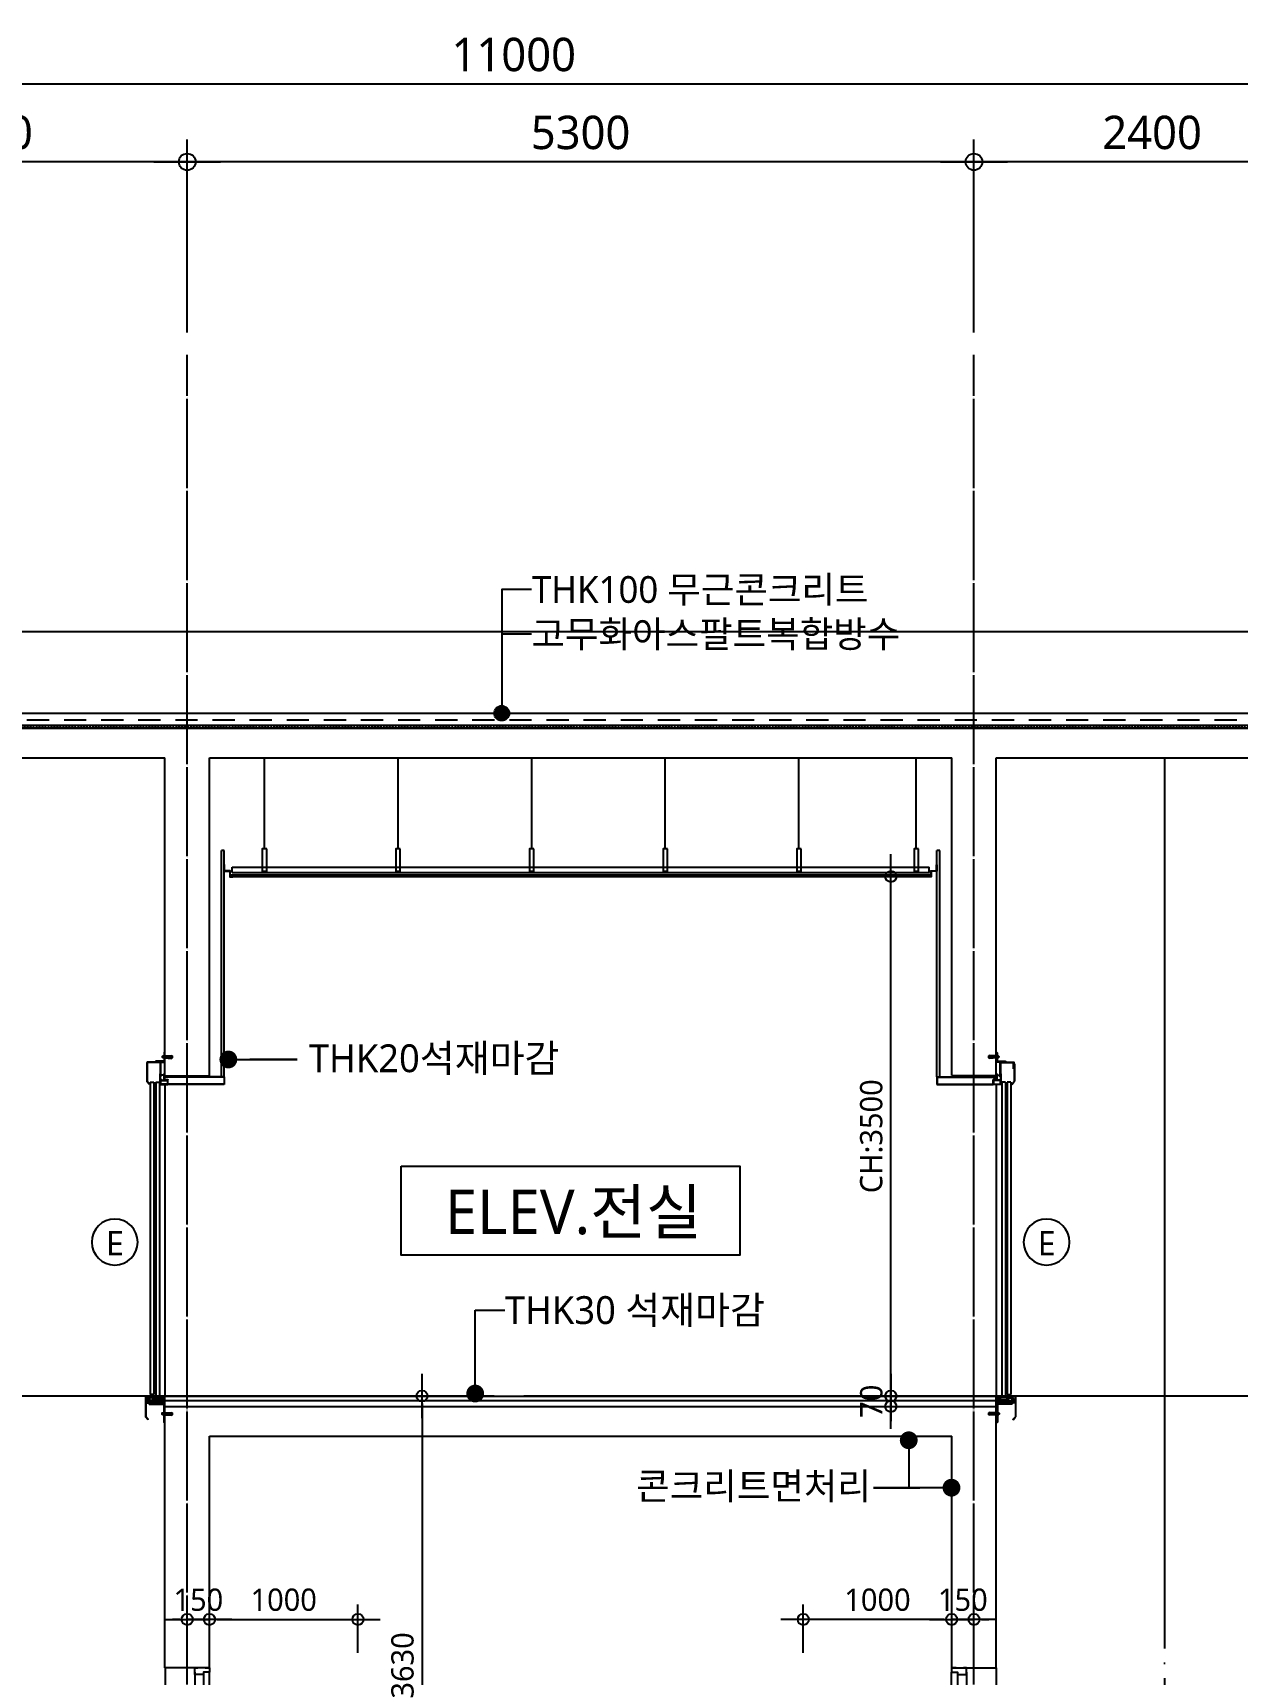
# Model space of a CAD drawing. Header units: millimetres. Extents: x 81033 to 452328, y -17390 to 42241.
# Drawn here: x 386745 to 394858, y 26640 to 37698 of the extents above; entities that cross this region are included whole.
import ezdxf
from ezdxf.enums import TextEntityAlignment as Align

# ---------------------------------------------------------------- set-up
doc = ezdxf.new("R2010")
doc.units = ezdxf.units.MM
doc.header["$LTSCALE"] = 100
doc.header["$MEASUREMENT"] = 0
doc.header["$PDSIZE"] = -10
for name, pattern in [('CEN', [62, 60, -1, 0, -1]), ('HID', [2.5, 1.5, -1]), ('HIDDEN', [2, 1, -1]), ('HIDDEN2', [0.1875, 0.125, -0.0625])]:
    doc.linetypes.add(name, pattern=pattern)
doc.layers.get('0').update_dxf_attribs({"linetype": 'CONTINUOUS'})
doc.layers.get('Defpoints').update_dxf_attribs({"color": 171, "linetype": 'CONTINUOUS'})
doc.layers.add('1-골조', color=2, linetype='CONTINUOUS', lineweight=0)
for name, color, linetype in [('A-CORE-ELEV', 5, 'CONTINUOUS'), ('A-DOOR', 4, 'CONTINUOUS'), ('A-FIN-6', 6, 'CONTINUOUS'), ('CEN(ST)', 1, 'CEN'), ('CON', 2, 'CONTINUOUS'), ('ELE4', 9, 'CONTINUOUS'), ('FIN', 8, 'CONTINUOUS'), ('FIN(THK20 화강석)', 5, 'CONTINUOUS'), ('FIN-2', 9, 'CONTINUOUS'), ('LED', 7, 'CONTINUOUS'), ('NDIM', 7, 'CONTINUOUS'), ('TEXT(MIN)', 7, 'CONTINUOUS'), ('TEXT(NOTE小)', 1, 'CONTINUOUS'), ('TEXT(노트)', 7, 'CONTINUOUS'), ('TEXT(실명)', 3, 'CONTINUOUS'), ('wire-meshes', 1, 'CONTINUOUS'), ('XREF', 7, 'CONTINUOUS'), ('방수', 8, 'HIDDEN')]:
    doc.layers.add(name, color=color, linetype=linetype)
doc.styles.add('CGS', font='cgse', dxfattribs={"bigfont": 'cgs'})
doc.styles.add('나눔바른고딕', font='NanumBarunGothic.ttf')
doc.dimstyles.new('NDIM 1200', dxfattribs={"dimscale": 75, "dimtxt": 3, "dimasz": 1, "dimexe": 2, "dimexo": 2, "dimgap": 1, "dimtad": 1, "dimdec": 0, "dimdsep": 46, "dimtxsty": 'CGS', "dimblk": 'DOT0', "dimcen": 1, "dimdle": 8, "dimclrd": 256, "dimclre": 256, "dimclrt": 256, "dimadec": 0, "dimazin": 0, "dimtfac": 1, "dimtdec": 0, "dimtix": 1, "dimtmove": 2, "dimatfit": 3, "dimldrblk": 'DOT0', "dimfxl": 1, "dimtolj": 1, "dimtzin": 0, "dimlwd": -1, "dimlwe": -1, "dimarcsym": 0})

# ---------------------------------------------------------------- blocks, each defined once
blk = doc.blocks.new('ELEV비상도어1')
at = {"color": 252, "linetype": 'Continuous'}
for p, q in [((162556, 62412), (162556, 63062)), ((162586, 63062), (162556, 63062)), ((162586, 63032), (162556, 63032)), ((162559, 62412), (162559, 63062)), ((162583, 62412), (162583, 63062)), ((162586, 62412), (162586, 63062)), ((162586, 62752), (162556, 62752)), ((162586, 62722), (162556, 62722)), ((162586, 62442), (162556, 62442)), ((162586, 62412), (162556, 62412))]:
    blk.add_line(p, q, dxfattribs=at)
at = {"layer": 'A-DOOR', "color": 8, "linetype": 'Continuous'}
for p, q in [((162586, 64182), (162586, 62382)), ((162786, 64152), (162786, 62412))]:
    blk.add_line(p, q, dxfattribs=at)
at = {"layer": 'A-DOOR', "linetype": 'Continuous'}
for points in [[(162856, 64182), (162886, 64182), (162886, 64152), (162846, 64152), (162846, 64137), (162786, 64137), (162786, 64152), (162786, 64182), (162806, 64182)], [(162856, 62382), (162886, 62382), (162886, 62412), (162846, 62412), (162846, 62427), (162786, 62427), (162786, 62412), (162786, 62382), (162806, 62382)]]:
    blk.add_lwpolyline(points, dxfattribs=at)
blk.add_lwpolyline([(162886, 64152), (162846, 64152), (162846, 62412), (162886, 62412)], close=True, dxfattribs=at)
blk = doc.blocks.new('DOT0')
blk.add_line((-3, 0), (3, 0))
at = {"color": 6}
blk.add_circle((0, 0), 0.75, dxfattribs=at)
blk = doc.blocks.new('*D1060')
at = {"layer": 'Defpoints', "color": 0, "ltscale": 0.4, "transparency": 16777216}
for p in [(388942, 28514, 0), (388942, 24884), (389367, 24884)]:
    blk.add_point(p, dxfattribs=at)
at = {"layer": 'NDIM', "ltscale": 0.4, "transparency": 16777216}
for p, q in [((389042, 28514), (389467, 28514)), ((389367, 28464), (389367, 24934)), ((389042, 24884), (389467, 24884))]:
    blk.add_line(p, q, dxfattribs=at)
at = {"layer": 'NDIM', "ltscale": 0.4, "transparency": 16777216, "xscale": 50, "yscale": 50, "zscale": 50}
for p, rotation in [((389367, 28514), 90), ((389367, 24884), 270)]:
    blk.add_blockref('DOT0', p, dxfattribs=dict(at, rotation=rotation))
at = {"layer": 'NDIM', "ltscale": 0.4, "transparency": 16777216, "insert": (389236, 26699), "char_height": 150, "attachment_point": 5, "rotation": 90, "style": '나눔바른고딕'}
blk.add_mtext('\\A1;3630', dxfattribs=at)
blk = doc.blocks.new('*D1061')
at = {"layer": 'Defpoints', "color": 0, "ltscale": 0.4, "transparency": 16777216}
for p in [(388935, 27009), (387935, 26684), (388935, 26684)]:
    blk.add_point(p, dxfattribs=at)
at = {"layer": 'NDIM', "ltscale": 0.4, "transparency": 16777216}
for p, q in [((387935, 26784), (387935, 27109)), ((388935, 26784), (388935, 27109)), ((387985, 27009), (388885, 27009))]:
    blk.add_line(p, q, dxfattribs=at)
at = {"layer": 'NDIM', "ltscale": 0.4, "transparency": 16777216, "xscale": 50, "yscale": 50, "zscale": 50, "rotation": 180}
blk.add_blockref('DOT0', (387935, 27009), dxfattribs=at)
at = {"layer": 'NDIM', "ltscale": 0.4, "transparency": 16777216, "xscale": 50, "yscale": 50, "zscale": 50}
blk.add_blockref('DOT0', (388935, 27009), dxfattribs=at)
at = {"layer": 'NDIM', "ltscale": 0.4, "transparency": 16777216, "insert": (388435, 27141), "char_height": 150, "attachment_point": 5, "style": '나눔바른고딕'}
blk.add_mtext('\\A1;1000', dxfattribs=at)
blk = doc.blocks.new('*D1062')
at = {"layer": 'Defpoints', "color": 0, "ltscale": 0.4, "transparency": 16777216}
for p in [(387935, 27009), (387785, 26684), (387935, 26684)]:
    blk.add_point(p, dxfattribs=at)
at = {"layer": 'NDIM', "ltscale": 0.4, "transparency": 16777216}
for p, q in [((387785, 26784), (387785, 27109)), ((387935, 26784), (387935, 27109)), ((387735, 27009), (387685, 27009)), ((387785, 27009), (387935, 27009)), ((387985, 27009), (388035, 27009))]:
    blk.add_line(p, q, dxfattribs=at)
at = {"layer": 'NDIM', "ltscale": 0.4, "transparency": 16777216, "xscale": 50, "yscale": 50, "zscale": 50}
blk.add_blockref('DOT0', (387785, 27009), dxfattribs=at)
at = {"layer": 'NDIM', "ltscale": 0.4, "transparency": 16777216, "xscale": 50, "yscale": 50, "zscale": 50, "rotation": 180}
blk.add_blockref('DOT0', (387935, 27009), dxfattribs=at)
at = {"layer": 'NDIM', "ltscale": 0.4, "transparency": 16777216, "insert": (387860, 27141), "char_height": 150, "attachment_point": 5, "style": '나눔바른고딕'}
blk.add_mtext('\\A1;150', dxfattribs=at)
blk = doc.blocks.new('*D1063')
at = {"layer": 'Defpoints', "color": 0, "ltscale": 0.4, "transparency": 16777216}
for p in [(391935, 27009), (391935, 26684), (392935, 26684)]:
    blk.add_point(p, dxfattribs=at)
at = {"layer": 'NDIM', "ltscale": 0.4, "transparency": 16777216}
for p, q in [((391935, 26784), (391935, 27109)), ((392935, 26784), (392935, 27109)), ((392885, 27009), (391985, 27009))]:
    blk.add_line(p, q, dxfattribs=at)
at = {"layer": 'NDIM', "ltscale": 0.4, "transparency": 16777216, "xscale": 50, "yscale": 50, "zscale": 50, "rotation": 180}
blk.add_blockref('DOT0', (391935, 27009), dxfattribs=at)
at = {"layer": 'NDIM', "ltscale": 0.4, "transparency": 16777216, "xscale": 50, "yscale": 50, "zscale": 50}
blk.add_blockref('DOT0', (392935, 27009), dxfattribs=at)
at = {"layer": 'NDIM', "ltscale": 0.4, "transparency": 16777216, "insert": (392435, 27141), "char_height": 150, "attachment_point": 5, "style": '나눔바른고딕'}
blk.add_mtext('\\A1;1000', dxfattribs=at)
blk = doc.blocks.new('*D1064')
at = {"layer": 'Defpoints', "color": 0, "ltscale": 0.4, "transparency": 16777216}
for p in [(392935, 27009), (392935, 26684), (393085, 26684)]:
    blk.add_point(p, dxfattribs=at)
at = {"layer": 'NDIM', "ltscale": 0.4, "transparency": 16777216}
for p, q in [((392935, 26784), (392935, 27109)), ((393085, 26784), (393085, 27109)), ((392885, 27009), (392835, 27009)), ((393085, 27009), (392935, 27009)), ((393135, 27009), (393185, 27009))]:
    blk.add_line(p, q, dxfattribs=at)
at = {"layer": 'NDIM', "ltscale": 0.4, "transparency": 16777216, "xscale": 50, "yscale": 50, "zscale": 50}
blk.add_blockref('DOT0', (392935, 27009), dxfattribs=at)
at = {"layer": 'NDIM', "ltscale": 0.4, "transparency": 16777216, "xscale": 50, "yscale": 50, "zscale": 50, "rotation": 180}
blk.add_blockref('DOT0', (393085, 27009), dxfattribs=at)
at = {"layer": 'NDIM', "ltscale": 0.4, "transparency": 16777216, "insert": (393010, 27141), "char_height": 150, "attachment_point": 5, "style": '나눔바른고딕'}
blk.add_mtext('\\A1;150', dxfattribs=at)
blk = doc.blocks.new('A$C25f2d0dc')
at = {"layer": '1-골조'}
blk.add_line((0, 0), (300, 0), dxfattribs=at)
at = {"layer": 'A-CORE-ELEV', "color": 6, "linetype": 'Continuous'}
for p, q in [((-13, 128), (-14, 129)), ((-14, 128), (-13, 128)), ((-13, 122), (-14, 122)), ((-13, 122), (-14, 121)), ((-13, 128), (-7, 128)), ((-7, 122), (-13, 122)), ((-6, 132), (47, 135)), ((-6, 132), (51, 132)), ((-6, 118), (47, 115)), ((-6, 118), (51, 118)), ((47, 115), (47, 135)), ((51, 118), (51, 132)), ((-120, 78), (-122, 78)), ((-122, 78), (-122, -39)), ((-120, 45), (-120, 86)), ((-120, 78), (-120, -39)), ((-117, 45), (-120, 45)), ((-117, 45), (-117, 86)), ((-31, 90), (-116, 90)), ((-31, 87), (-116, 87)), ((-30, 10), (-32, 10)), ((-32, -45), (-32, 10)), ((-30, -10), (-30, 86)), ((-30, -45), (-30, 10)), ((-10, 2), (-30, 2)), ((-27, -10), (-27, 86)), ((0, 15), (-10, 2)), ((-105, -60), (-121, -41)), ((-104, -59), (-120, -40)), ((-105, -60), (-104, -59)), ((-30, -45), (-32, -45)), ((-27, -10), (-30, -10)), ((-29, -32), (18, -32)), ((-29, -34), (18, -34)), ((-130, -2165), (-130, -2300)), ((-129, -2165), (-129, -2299)), ((-4, -2190), (-129, -2190)), ((-129, -2206), (-4, -2206)), ((-126, -2193), (-126, -2203)), ((-7, -2193), (-126, -2193)), ((-126, -2203), (-7, -2203)), ((-7, -2193), (-7, -2203)), ((-4, -2190), (-4, -2206)), ((0, -2216), (0, -2160)), ((-113, -2319), (-130, -2300)), ((-112, -2318), (-129, -2299)), ((-113, -2319), (-112, -2318)), ((-15, -2276), (-16, -2275)), ((-16, -2277), (-15, -2276)), ((-15, -2283), (-16, -2282)), ((-15, -2283), (-16, -2283)), ((-15, -2276), (-9, -2276)), ((-9, -2283), (-15, -2283)), ((-8, -2272), (47, -2270)), ((-8, -2272), (51, -2272)), ((-8, -2286), (47, -2289)), ((-8, -2286), (51, -2286)), ((47, -2289), (47, -2270)), ((51, -2286), (51, -2272))]:
    blk.add_line(p, q, dxfattribs=at)
at = {"layer": 'A-CORE-ELEV', "color": 4, "linetype": 'Continuous'}
for p, q in [((-99, -45), (-99, -2149)), ((-99, -45), (-74, -45)), ((-74, -45), (-74, -2149)), ((-62, -45), (-62, -2163)), ((-62, -45), (-37, -45)), ((-37, -45), (-37, -2163)), ((-74, -2149), (-99, -2149)), ((-37, -2163), (-62, -2163))]:
    blk.add_line(p, q, dxfattribs=at)
at = {"layer": 'A-CORE-ELEV', "color": 9, "linetype": 'Continuous'}
blk.add_line((0, -60), (0, -2160), dxfattribs=at)
at = {"layer": 'A-CORE-ELEV', "color": 6, "linetype": 'Continuous'}
for points in [[(-65, 90), (0, 90), (0, 155), (-2, 155, 0.414214), (-6, 151), (-6, 100, -0.414214), (-10, 96), (-61, 96, 0.414214), (-65, 92)], [(17, -27, -0.414214), (19, -29), (19, -30), (-6, -30), (-6, 2), (-5, 2, -0.414214), (-3, 0), (-3, -25, 0.414214), (-1, -27)], [(-8, -2220), (-8, -2334, 0.414214), (-2, -2340), (0, -2340), (0, -2206), (-109, -2206), (-109, -2208, 0.414214), (-103, -2214), (-14, -2214, -0.414214)]]:
    blk.add_lwpolyline(points, format="xyb", close=True, dxfattribs=at)
for points in [[(-14, 128), (-18, 128), (-18, 122), (-14, 122)], [(-7, 118), (-13, 118), (-14, 119), (-14, 131), (-13, 132), (-7, 132)], [(-6, 116), (-7, 116), (-7, 134), (-6, 134)], [(-16, -2276), (-20, -2276), (-20, -2283), (-16, -2283)], [(-9, -2286), (-15, -2286), (-16, -2285), (-16, -2273), (-15, -2272), (-9, -2272)], [(-8, -2289), (-9, -2289), (-9, -2270), (-8, -2270)]]:
    blk.add_lwpolyline(points, dxfattribs=at)
for points in [[(18, -58), (-29, -58), (-29, -32), (-20, -32), (-20, -30), (-30, -30), (-30, -60), (20, -60), (20, -30), (10, -30), (10, -32), (18, -32)], [(-106, -2160), (-101, -2160), (-101, -2162), (-95, -2162), (-95, -2160), (-89, -2160), (-89, -2162), (-84, -2162), (-84, -2160), (-78, -2160), (-78, -2162), (-72, -2162), (-72, -2160), (-64, -2160), (-64, -2171), (-33, -2171), (-33, -2160), (-5, -2160), (-5, -2165), (-10, -2165), (-10, -2176), (-5, -2176), (-5, -2185), (-15, -2185), (-15, -2171), (-27, -2171), (-27, -2185), (-82, -2185), (-82, -2176), (-72, -2176), (-72, -2171), (-115, -2171), (-115, -2176), (-105, -2176), (-105, -2185), (-129, -2185), (-129, -2165), (-130, -2165), (-130, -2163), (-128, -2160), (-112, -2160), (-112, -2162), (-106, -2162)]]:
    blk.add_lwpolyline(points, close=True, dxfattribs=at)
blk.add_circle((-3, -2166), 2.5, dxfattribs=at)
for centre, radius, start, end in [((-116, 86), 4, 90, 180), ((-116, 86), 1, 90, 180), ((-31, 86), 4, 0, 90), ((-31, 86), 1, 0, 90), ((-119, -39), 2.5, 180, 220), ((-119, -39), 1, 180, 220), ((-3, -2157), 3.63, 226.3972, 313.6028)]:
    blk.add_arc(centre, radius, start, end, dxfattribs=at)
at = {"layer": 'A-FIN-6'}
for p, q in [((400, -10), (-6, -10)), ((398, -12), (-6, -12)), ((398, -58), (20, -58)), ((400, -60), (20, -60)), ((398, -12), (398, -58)), ((400, -10), (400, -60))]:
    blk.add_line(p, q, dxfattribs=at)
blk = doc.blocks.new('*D1091')
at = {"layer": 'Defpoints', "color": 0, "ltscale": 0.4, "transparency": 16777216}
for p in [(392100, 32014, 0), (392525, 32014, 0), (392100, 28514, 0)]:
    blk.add_point(p, dxfattribs=at)
at = {"layer": 'NDIM', "ltscale": 0.4, "transparency": 16777216}
for p, q in [((392200, 32014, 0), (392625, 32014, 0)), ((392525, 28564, 0), (392525, 31964, 0)), ((392200, 28514, 0), (392625, 28514, 0))]:
    blk.add_line(p, q, dxfattribs=at)
at = {"layer": 'NDIM', "ltscale": 0.4, "transparency": 16777216, "xscale": 50, "yscale": 50, "zscale": 50}
for p, rotation in [((392525, 32014, 0), 90), ((392525, 28514, 0), 270)]:
    blk.add_blockref('DOT0', p, dxfattribs=dict(at, rotation=rotation))
at = {"layer": 'NDIM', "ltscale": 0.4, "transparency": 16777216, "insert": (392394, 30264, 0), "char_height": 150, "attachment_point": 5, "rotation": 90, "style": '나눔바른고딕'}
blk.add_mtext('\\A1;CH:3500', dxfattribs=at)
blk = doc.blocks.new('*D1092')
at = {"layer": 'Defpoints', "color": 0, "ltscale": 0.4, "transparency": 16777216}
for p in [(392100, 28514, 0), (392100, 28444, 0), (392525, 28444, 0)]:
    blk.add_point(p, dxfattribs=at)
at = {"layer": 'NDIM', "ltscale": 0.4, "transparency": 16777216}
for p, q in [((392525, 28564, 0), (392525, 28614, 0)), ((392200, 28514, 0), (392625, 28514, 0)), ((392200, 28444, 0), (392625, 28444, 0)), ((392525, 28514, 0), (392525, 28444, 0)), ((392525, 28394, 0), (392525, 28344, 0))]:
    blk.add_line(p, q, dxfattribs=at)
at = {"layer": 'NDIM', "ltscale": 0.4, "transparency": 16777216, "xscale": 50, "yscale": 50, "zscale": 50}
for p, rotation in [((392525, 28514, 0), 270), ((392525, 28444, 0), 90)]:
    blk.add_blockref('DOT0', p, dxfattribs=dict(at, rotation=rotation))
at = {"layer": 'NDIM', "ltscale": 0.4, "transparency": 16777216, "insert": (392394, 28479, 0), "char_height": 150, "attachment_point": 5, "rotation": 90, "style": '나눔바른고딕'}
blk.add_mtext('\\A1;70', dxfattribs=at)
blk = doc.blocks.new('*D1119')
at = {"layer": 'Defpoints', "color": 0, "ltscale": 0.4, "transparency": 16777216}
for p in [(385035, 36828), (385035, 35528), (387785, 35528)]:
    blk.add_point(p, dxfattribs=at)
at = {"layer": 'NDIM', "ltscale": 0.4, "transparency": 16777216}
for p, q in [((385035, 35678), (385035, 36978)), ((387785, 35678), (387785, 36978)), ((387710, 36828), (385110, 36828))]:
    blk.add_line(p, q, dxfattribs=at)
at = {"layer": 'NDIM', "ltscale": 0.4, "transparency": 16777216, "xscale": 75, "yscale": 75, "zscale": 75, "rotation": 180}
blk.add_blockref('DOT0', (385035, 36828), dxfattribs=at)
at = {"layer": 'NDIM', "ltscale": 0.4, "transparency": 16777216, "xscale": 75, "yscale": 75, "zscale": 75}
blk.add_blockref('DOT0', (387785, 36828), dxfattribs=at)
at = {"layer": 'NDIM', "ltscale": 0.4, "transparency": 16777216, "insert": (386410, 37025), "char_height": 225, "attachment_point": 5, "style": '나눔바른고딕'}
blk.add_mtext('\\A1;2750', dxfattribs=at)
blk = doc.blocks.new('*D1120')
at = {"layer": 'Defpoints', "color": 0, "ltscale": 0.4, "transparency": 16777216}
for p in [(395485, 37353), (384485, 35528), (395485, 35528)]:
    blk.add_point(p, dxfattribs=at)
at = {"layer": 'NDIM', "ltscale": 0.4, "transparency": 16777216}
for p, q in [((384485, 35678), (384485, 37503)), ((395485, 35678), (395485, 37503)), ((384560, 37353), (395410, 37353))]:
    blk.add_line(p, q, dxfattribs=at)
at = {"layer": 'NDIM', "ltscale": 0.4, "transparency": 16777216, "xscale": 75, "yscale": 75, "zscale": 75, "rotation": 180}
blk.add_blockref('DOT0', (384485, 37353), dxfattribs=at)
at = {"layer": 'NDIM', "ltscale": 0.4, "transparency": 16777216, "xscale": 75, "yscale": 75, "zscale": 75}
blk.add_blockref('DOT0', (395485, 37353), dxfattribs=at)
at = {"layer": 'NDIM', "ltscale": 0.4, "transparency": 16777216, "insert": (389985, 37550), "char_height": 225, "attachment_point": 5, "style": '나눔바른고딕'}
blk.add_mtext('\\A1;11000', dxfattribs=at)
blk = doc.blocks.new('*D1121')
at = {"layer": 'Defpoints', "color": 0, "ltscale": 0.4, "transparency": 16777216}
for p in [(387785, 36828), (387785, 35528), (393085, 35528)]:
    blk.add_point(p, dxfattribs=at)
at = {"layer": 'NDIM', "ltscale": 0.4, "transparency": 16777216}
for p, q in [((387785, 35678), (387785, 36978)), ((393085, 35678), (393085, 36978)), ((393010, 36828), (387860, 36828))]:
    blk.add_line(p, q, dxfattribs=at)
at = {"layer": 'NDIM', "ltscale": 0.4, "transparency": 16777216, "xscale": 75, "yscale": 75, "zscale": 75, "rotation": 180}
blk.add_blockref('DOT0', (387785, 36828), dxfattribs=at)
at = {"layer": 'NDIM', "ltscale": 0.4, "transparency": 16777216, "xscale": 75, "yscale": 75, "zscale": 75}
blk.add_blockref('DOT0', (393085, 36828), dxfattribs=at)
at = {"layer": 'NDIM', "ltscale": 0.4, "transparency": 16777216, "insert": (390435, 37025), "char_height": 225, "attachment_point": 5, "style": '나눔바른고딕'}
blk.add_mtext('\\A1;5300', dxfattribs=at)
blk = doc.blocks.new('*D1122')
at = {"layer": 'Defpoints', "color": 0, "ltscale": 0.4, "transparency": 16777216}
for p in [(393085, 36828), (393085, 35528), (395485, 35528)]:
    blk.add_point(p, dxfattribs=at)
at = {"layer": 'NDIM', "ltscale": 0.4, "transparency": 16777216}
for p, q in [((393085, 35678), (393085, 36978)), ((395485, 35678), (395485, 36978)), ((395410, 36828), (393160, 36828))]:
    blk.add_line(p, q, dxfattribs=at)
at = {"layer": 'NDIM', "ltscale": 0.4, "transparency": 16777216, "xscale": 75, "yscale": 75, "zscale": 75, "rotation": 180}
blk.add_blockref('DOT0', (393085, 36828), dxfattribs=at)
at = {"layer": 'NDIM', "ltscale": 0.4, "transparency": 16777216, "xscale": 75, "yscale": 75, "zscale": 75}
blk.add_blockref('DOT0', (395485, 36828), dxfattribs=at)
at = {"layer": 'NDIM', "ltscale": 0.4, "transparency": 16777216, "insert": (394285, 37025), "char_height": 225, "attachment_point": 5, "style": '나눔바른고딕'}
blk.add_mtext('\\A1;2400', dxfattribs=at)
blk = doc.blocks.new('E')
at = {"layer": 'TEXT(NOTE小)'}
blk.add_circle((287, -86), 155, dxfattribs=at)
at = {"layer": 'TEXT(NOTE小)', "style": '나눔바른고딕'}
blk.add_text('E', height=165, dxfattribs=at).set_placement((288, -79), align=Align.MIDDLE_CENTER)

msp = doc.modelspace()

# ---------------------------------------------------------------- hatches: boundary and pattern name
at = {"ltscale": 10000}
h = msp.add_hatch(color=256, dxfattribs=at)
h.dxf.hatch_style = 1
edge = h.paths.add_edge_path()
edge.add_arc((389903.8, 33113.9), 50, 0, 360)

# ---------------------------------------------------------------- linework, layer by layer
msp.add_lwpolyline([(389226.6, 30062.2), (391508, 30062.2), (391508, 29462.2), (389226.6, 29462.2)], close=True, dxfattribs=at)
at = {"layer": 'CEN(ST)', "ltscale": 0.1}
for p, q in [((387785.1, -3195), (387785.1, 35527.7)), ((393085.1, -3195), (393085.1, 35527.7))]:
    msp.add_line(p, q, dxfattribs=at)
at = {"layer": 'CEN(ST)', "ltscale": 10000}
for p, q in [((378147.4, 33663.9), (402252, 33663.9)), ((378147.4, 33113.9), (402252, 33113.9))]:
    msp.add_line(p, q, dxfattribs=at)
at = {"layer": 'CEN(ST)'}
for p, q in [((394367.7, 32813.9, 0), (394367.7, -3195)), ((402252, 28513.9), (378147.4, 28513.9))]:
    msp.add_line(p, q, dxfattribs=at)
at = {"layer": 'CON', "ltscale": 10000}
for p, q in [((382085.1, 33013.9), (399235.1, 33013.9)), ((399485.1, 33013.9), (382085.1, 33013.9)), ((385235.1, 32813.9), (387635.1, 32813.9)), ((387935.1, 32813.9), (392935.1, 32813.9)), ((393235.1, 32813.9), (395635.1, 32813.9)), ((387635.1, 28443.9, 0), (393235.1, 28443.9, 0)), ((387935.1, 28243.9, 0), (392935.1, 28243.9, 0))]:
    msp.add_line(p, q, dxfattribs=at)
at = {"layer": 'CON', "ltscale": 0.1}
for p, q in [((387635.1, 30673.9), (387635.1, 32813.9)), ((387935.1, 30673.9), (387935.1, 32813.9)), ((392935.1, 30673.9), (392935.1, 32813.9)), ((393235.1, 30673.9), (393235.1, 32813.9)), ((387635.1, 26683.9), (387635.1, 28443.9, 0)), ((393235.1, 26683.9), (393235.1, 28443.9, 0)), ((387935.1, 26683.9), (387935.1, 28243.9, 0)), ((392935.1, 26683.9), (392935.1, 28243.9, 0)), ((387935.1, 26683.9), (387635.1, 26683.9)), ((392935.1, 26683.9), (393235.1, 26683.9))]:
    msp.add_line(p, q, dxfattribs=at)
at = {"layer": 'ELE4', "linetype": 'HIDDEN2', "ltscale": 5}
msp.add_line((382085.1, 33018.9), (399459.6, 33018.9), dxfattribs=at)
at = {"layer": 'FIN', "ltscale": 5}
msp.add_line((382425.1, 33113.9), (399145.1, 33113.9), dxfattribs=at)
at = {"layer": 'FIN', "ltscale": 10000}
for p, q in [((387635.1, 28513.9, 0), (393235.1, 28513.9, 0)), ((387635.1, 28483.9, 0), (393235.1, 28483.9, 0))]:
    msp.add_line(p, q, dxfattribs=at)
at = {"layer": 'FIN(THK20 화강석)', "ltscale": 10000}
for p, q in [((388015.1, 30663.9), (388015.1, 32188.9)), ((388035.1, 32188.9), (388015.1, 32188.9)), ((388035.1, 30663.9), (388035.1, 32188.9)), ((392835.1, 30663.9), (392835.1, 32188.9)), ((392855.1, 32188.9), (392835.1, 32188.9)), ((392855.1, 30663.9), (392855.1, 32188.9))]:
    msp.add_line(p, q, dxfattribs=at)
at = {"layer": 'FIN-2', "ltscale": 0.1}
msp.add_line((382123.9, 33033.9), (399446.3, 33033.9), dxfattribs=at)
at = {"layer": 'FIN-2'}
for p, q in [((388305.7, 32200.9), (388305.7, 32813.9)), ((389205.7, 32200.9), (389205.7, 32813.9)), ((390105.7, 32200.9), (390105.7, 32813.9)), ((391005.7, 32200.9), (391005.7, 32813.9)), ((391905.7, 32200.9), (391905.7, 32813.9)), ((392696.2, 32200.9), (392696.2, 32813.9)), ((388087.1, 32039.9), (388087.1, 32077.9)), ((388087.1, 32077.9), (392783.1, 32077.9)), ((392783.1, 32039.9), (392783.1, 32077.9)), ((388075.1, 32025.9), (392795.1, 32025.9)), ((388075.1, 32013.9), (392777.1, 32013.9)), ((388087.1, 32039.9), (392783.1, 32039.9))]:
    msp.add_line(p, q, dxfattribs=at)
for points in [[(388320.7, 32200.9), (388290.7, 32200.9), (388290.7, 32050.9), (388320.7, 32050.9)], [(389220.7, 32200.9), (389190.7, 32200.9), (389190.7, 32050.9), (389220.7, 32050.9)], [(390120.7, 32200.9), (390090.7, 32200.9), (390090.7, 32050.9), (390120.7, 32050.9)], [(391020.7, 32200.9), (390990.7, 32200.9), (390990.7, 32050.9), (391020.7, 32050.9)], [(391920.7, 32200.9), (391890.7, 32200.9), (391890.7, 32050.9), (391920.7, 32050.9)], [(392711.2, 32200.9), (392681.2, 32200.9), (392681.2, 32050.9), (392711.2, 32050.9)]]:
    msp.add_lwpolyline(points, close=True, dxfattribs=at)
for points in [[(388093.1, 32011.9), (388093.1, 32013.9), (388075.1, 32013.9), (388075.1, 32051.9), (388037.1, 32051.9), (388037.1, 32091.9), (388035.1, 32091.9), (388035.1, 32049.9), (388073.1, 32049.9), (388073.1, 32011.9), (388093.1, 32011.9)], [(392777.1, 32011.9), (392777.1, 32013.9), (392795.1, 32013.9), (392795.1, 32051.9), (392833.1, 32051.9), (392833.1, 32091.9), (392835.1, 32091.9), (392835.1, 32049.9), (392797.1, 32049.9), (392797.1, 32011.9), (392777.1, 32011.9)]]:
    msp.add_lwpolyline(points, dxfattribs=at)
at = {"layer": 'LED', "ltscale": 10000}
msp.add_line((390103.8, 33647.4), (389903.8, 33647.4), dxfattribs=at)
msp.add_lwpolyline([(390103.8, 33947.4), (389903.8, 33947.4), (389903.8, 33113.9)], dxfattribs=at)
msp.add_circle((389903.8, 33113.9), 50, dxfattribs=at)
at = {"layer": 'wire-meshes', "linetype": 'HID'}
msp.add_line((382455.1, 33068.9), (399145.1, 33068.9), dxfattribs=at)
at = {"layer": '방수', "ltscale": 0.1}
msp.add_line((382085.1, 33023.9), (399450.5, 33023.9), dxfattribs=at)

# ---------------------------------------------------------------- block references
msp.add_blockref('ELEV비상도어1', (225049.5, -37498))
at = {"xscale": -1}
msp.add_blockref('ELEV비상도어1', (555820.7, -37498), dxfattribs=at)
at = {"layer": 'CEN(ST)', "xscale": -1, "rotation": 180}
for p in [(387009.9, 29465.4), (393287, 29465.4)]:
    msp.add_blockref('E', p, dxfattribs=at)
at = {"layer": 'XREF'}
msp.add_blockref('A$C25f2d0dc', (387635.1, 30673.9), dxfattribs=at)
at = {"layer": 'XREF', "xscale": -1}
msp.add_blockref('A$C25f2d0dc', (393235.1, 30673.9), dxfattribs=at)

# ---------------------------------------------------------------- texts
at = {"layer": 'TEXT(MIN)', "style": '나눔바른고딕'}
for s, p in [('THK100 무근콘크리트', (390106.8, 33947.4)), ('고무화아스팔트복합방수', (390103.8, 33647.4))]:
    msp.add_text(s, height=180, dxfattribs=at).set_placement(p, align=Align.MIDDLE_LEFT)
msp.add_text('콘크리트면처리', height=180, rotation=360, dxfattribs=at).set_placement((392390.8, 27908, 0), align=Align.MIDDLE_RIGHT)
at = {"layer": 'TEXT(노트)', "style": '나눔바른고딕'}
msp.add_text('THK20석재마감', height=187.5, dxfattribs=at).set_placement((390292.9, 30789.5), align=Align.MIDDLE_RIGHT)
msp.add_text('THK30 석재마감', height=187.5, dxfattribs=at).set_placement((389925.2, 29093.1, 0), align=Align.MIDDLE_LEFT)
at = {"layer": 'TEXT(실명)', "style": '나눔바른고딕'}
msp.add_text('ELEV.전실', height=300, dxfattribs=at).set_placement((390386.7, 29760.5, 0), align=Align.MIDDLE)

# ---------------------------------------------------------------- dimensions: what is measured, and where the dimension line sits
at = {"layer": 'NDIM', "ltscale": 0.4}
for base, p1, p2, override, picture, middle in [((395485.1, 37352.7), (384485.1, 35527.7), (395485.1, 35527.7), {"dimtxsty": '나눔바른고딕'}, '*D1120', (389985.1, 37549.9)), ((387935.1, 27009.2), (387785.1, 26683.9), (387935.1, 26683.9), {"dimscale": 50, "dimtxsty": '나눔바른고딕'}, '*D1062', (387860.1, 27140.7)), ((388935.1, 27009.2), (387935.1, 26683.9), (388935.1, 26683.9), {"dimscale": 50, "dimtxsty": '나눔바른고딕'}, '*D1061', (388435.1, 27140.7))]:
    dim = msp.add_linear_dim(base=base, p1=p1, p2=p2, dimstyle='NDIM 1200', override=override, dxfattribs=at)
    dim.commit()
    dim.dimension.update_dxf_attribs({"geometry": picture, "text_midpoint": middle})
for base, p1, p2, angle, override, picture, middle in [((385035.1, 36827.7), (387785.1, 35527.7), (385035.1, 35527.7), 180, {"dimtxsty": '나눔바른고딕'}, '*D1119', (386410.1, 37024.9)), ((387785.1, 36827.7), (393085.1, 35527.7), (387785.1, 35527.7), 180, {"dimtxsty": '나눔바른고딕'}, '*D1121', (390435.1, 37025)), ((393085.1, 36827.7), (395485.1, 35527.7), (393085.1, 35527.7), 180, {"dimtxsty": '나눔바른고딕'}, '*D1122', (394285.1, 37024.9)), ((389367.3, 24883.9), (388942.3, 28513.9, 0), (388942.3, 24883.9), 270, {"dimscale": 50, "dimtxsty": '나눔바른고딕'}, '*D1060', (389235.7, 26698.9)), ((392525.5, 28443.9, 0), (392100.5, 28513.9, 0), (392100.5, 28443.9, 0), 270, {"dimscale": 50, "dimtxsty": '나눔바른고딕'}, '*D1092', (392394, 28478.9, 0)), ((391935.1, 27009.2), (392935.1, 26683.9), (391935.1, 26683.9), 180, {"dimscale": 50, "dimtxsty": '나눔바른고딕'}, '*D1063', (392435.1, 27140.7)), ((392935.1, 27009.2), (393085.1, 26683.9), (392935.1, 26683.9), 180, {"dimscale": 50, "dimtxsty": '나눔바른고딕'}, '*D1064', (393010.1, 27140.7))]:
    dim = msp.add_linear_dim(base=base, p1=p1, p2=p2, angle=angle, dimstyle='NDIM 1200', override=override, dxfattribs=at)
    dim.commit()
    dim.dimension.update_dxf_attribs({"geometry": picture, "text_midpoint": middle})
dim = msp.add_linear_dim(base=(392525.5, 32013.9, 0), p1=(392100.5, 28513.9, 0), p2=(392100.5, 32013.9, 0), angle=90, text='CH:<>', dimstyle='NDIM 1200', override={"dimscale": 50, "dimtxsty": '나눔바른고딕'}, dxfattribs=at)
dim.commit()
dim.dimension.update_dxf_attribs({"geometry": '*D1091', "text_midpoint": (392393.9, 30263.9, 0)})

# ---------------------------------------------------------------- leaders
at = {"layer": 'NDIM', "ltscale": 10000}
for points in [[(388062.2, 30781.3), (388526.2, 30781.3), (388207.9, 30781.3)], [(389725.2, 28530.8), (389725.2, 29093.1), (389925.2, 29093.1)], [(392645.5, 28216.1), (392645.5, 27896.5), (392445.5, 27896.5)], [(392933.6, 27896.5), (392409.3, 27896.5), (392720.5, 27896.5)]]:
    msp.add_leader(points, dimstyle='NDIM 1200', override={"dimscale": 120, "dimasz": 1, "dimgap": 1, "dimtad": 0, "dimldrblk": 'Dot'}, dxfattribs=at)

doc.saveas('drawing.dxf')
